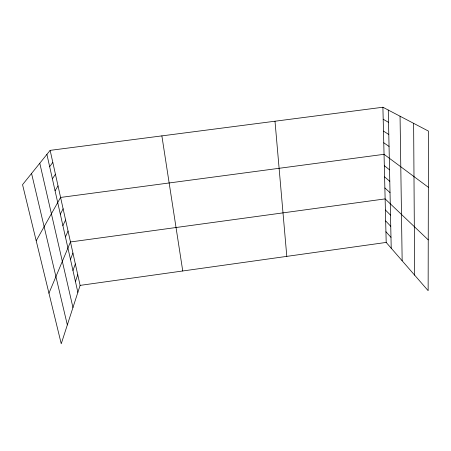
<?xml version="1.0" encoding="UTF-8"?>
<svg xmlns="http://www.w3.org/2000/svg" width="451" height="451" viewBox="0 0 451 451"><rect width="100%" height="100%" fill="white"/><g stroke="black" fill="none" stroke-linecap="round" stroke-linejoin="round"><path stroke-width="0.68" d="M50.14 150.363L80.109 285.387L61.246 343.763L22.55 184.668L50.14 150.363L382.899 107.237L428.45 131.1L428.14 290.681L386.191 242.424L382.899 107.237M75.43 281.503L77.752 274.755M72.961 270.51L75.356 263.976M70.457 259.359L72.932 253.05M48.95 293.218L70.474 241.967L385.131 198.891L428.241 239.881M65.423 236.91L68.056 231.064M62.892 225.624L65.598 220.009M60.321 214.169L63.112 208.807M36.198 240.783L60.592 197.442L384.043 154.31L428.343 187.278M55.067 190.773L58.032 185.919M52.389 178.821L55.439 174.233M49.666 166.695L52.806 162.383M80.109 285.387L386.191 242.424M383.192 119.25L388.531 122.351M383.48 131.1L388.79 134.477M383.762 142.781L389.044 146.428M384.32 165.68L389.546 169.847M384.596 176.899L389.788 181.308M384.866 187.971L390.03 192.622M385.402 209.997L390.51 215.116M385.673 220.951L390.746 226.295M385.932 231.763L390.983 237.322M31.564 173.46L67.334 324.923M39.784 163.239L72.955 307.537M46.904 154.389L77.865 292.344M161.875 135.881L182.751 270.983M274.997 121.223L286.802 256.377M388.272 110.05L391.214 248.202M400.054 116.223L402.157 260.791M413.629 123.337L414.644 275.155"/></g></svg>
